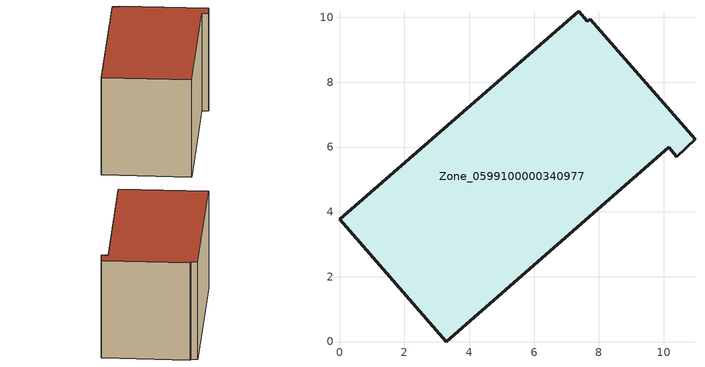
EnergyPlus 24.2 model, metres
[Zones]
Zone_0599100000340977
 floor ground (C_G): 7.64,9.88 7.74,9.95 10.96,6.24 10.4,5.7 10.15,5.99 3.29,0 0,3.77 7.38,10.18 z0
 wall outside (C_F): 10.4,5.7 10.96,6.24 7.74,9.95 7.64,9.88 7.38,10.18 0,3.77 3.29,0 10.15,5.99 10.4,5.7 z0:5.83
 roof outside (C_R): 7.64,9.88 7.38,10.18 0,3.77 3.29,0 10.15,5.99 10.4,5.7 10.96,6.24 7.74,9.95 z5.83
[BUILDING]
Pand.0599100000340977: North Axis=0; Terrain=City; Loads Convergence Tolerance Value=0.04; Temperature Convergence Tolerance Value=0.4; Solar Distribution=FullExterior; Maximum Number of Warmup Days=25; Minimum Number of Warmup Days=1
[Site:Location]
Rotterdam.The.Hague.AP_ZH_NLD Design_Conditions: Latitude=51.96; Longitude=4.45; Time Zone=1; Elevation=-4.5
[SITE:GROUNDTEMPERATURE:BUILDINGSURFACE]
18, 18, 18, 18, 18, 18, 18, 18, 18, 18, 18, 18
[MATERIAL] Thermal Absorptance=0.9; Solar Absorptance=0.7; Visible Absorptance=0.7
Name | Roughness | Thickness | Conductivity | Density | Specific Heat
G.TI.1992-2005 | MediumSmooth | 0.15 | 0.06 | 540 | 1210
F.TI.1992-2005 | Rough | 0.3 | 0.12 | 1920 | 840
R.TI.1992-2005 | MediumRough | 0.2 | 0.08 | 1500 | 1000
[CONSTRUCTION]
C_G: G.TI.1992-2005
C_F: F.TI.1992-2005
C_R: R.TI.1992-2005
[ZONE]
Zone_0599100000340977: Type=1; Multiplier=1; Ceiling Height=Autocalculate; Volume=Autocalculate; Floor Area=autocalculate; Part of Total Floor Area=Yes
[ZONEINFILTRATION:DESIGNFLOWRATE]
Infil_Zone_0599100000340977: Zone or ZoneList or Space or SpaceList=Zone_0599100000340977; Schedule=AlwaysOn; Design Flow Rate Calculation Method=Flow/Area; Flow Rate per Floor Area=0.0015; Constant Term Coefficient=1; Temperature Term Coefficient=0; Velocity Term Coefficient=0; Velocity Squared Term Coefficient=0
[HVACTEMPLATE:ZONE:IDEALLOADSAIRSYSTEM]
Zone_0599100000340977: Maximum Heating Supply Air Temperature=50; Minimum Cooling Supply Air Temperature=13; Maximum Heating Supply Air Humidity Ratio=0.0156; Minimum Cooling Supply Air Humidity Ratio=0.0077; Heating Limit=NoLimit; Cooling Limit=NoLimit; Dehumidification Control Type=ConstantSensibleHeatRatio; Cooling Sensible Heat Ratio=0.7; Dehumidification Setpoint=60; Humidification Control Type=None; Humidification Setpoint=30; Outdoor Air Method=None; Outdoor Air Flow Rate per Person=0.00944; Outdoor Air Flow Rate per Zone Floor Area=0; Outdoor Air Flow Rate per Zone=0; Demand Controlled Ventilation Type=None; Outdoor Air Economizer Type=NoEconomizer; Heat Recovery Type=None; Sensible Heat Recovery Effectiveness=0.7; Latent Heat Recovery Effectiveness=0.65
[ZONECONTROL:THERMOSTAT]
ThermostatControl_Zone_0599100000340977: Zone or ZoneList=Zone_0599100000340977; Control Type Schedule=DualSetpointControlType; Control 1=Thermostat_Zone_0599100000340977; Temperature Difference Between Cutout And Setpoint=0
[THERMOSTATSETPOINT:DUALSETPOINT]
Thermostat_Zone_0599100000340977: Heating Setpoint Temperature Schedule=HeatingSetpoint_Zone_0599100000340977; Cooling Setpoint Temperature Schedule=CoolingSetpoint_Zone_0599100000340977
[SCHEDULE:COMPACT]
HeatingSetpoint_Zone_0599100000340977: Through: 12/31, For: AllDays, Until: 24:00, 21
CoolingSetpoint_Zone_0599100000340977: Through: 12/31, For: AllDays, Until: 24:00, 24
DualSetpointControlType: Through: 12/31, For: AllDays, Until: 24:00, 4
AlwaysOn: Through: 12/31, For: AllDays, Until: 24:00, 1
